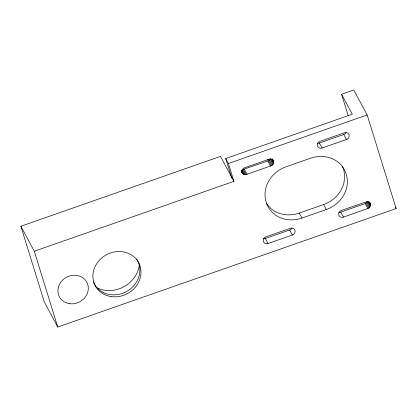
<?xml version="1.0" encoding="UTF-8"?>
<svg xmlns="http://www.w3.org/2000/svg" width="417" height="417" viewBox="0 0 417 417"><rect width="100%" height="100%" fill="white"/><g stroke="black" fill="none" stroke-linecap="round" stroke-linejoin="round"><path stroke-width="0.63" d="M370.473 205.81C371.151 203.559 368.993 201.348 366.736 201.687L341.414 210.423A3.878 3.487 -28.3 0 0 338.797 215.047A3.878 3.487 -28.3 0 0 343.483 217.111L368.737 208.146L370.473 205.81L368.081 201.375M241.511 171.695C242.199 174.03 244.883 175.437 247.104 174.233L270.497 166.044C273.297 165.533 274.725 161.952 272.812 159.742M245.16 174.666L242.47 169.677L268.757 160.717L270.774 158.58L273.463 163.573M338.828 212.31A3.878 3.487 -28.3 0 0 340.793 212.117L365.141 203.595L367.419 201.713L370.108 206.707M267.568 159.977C269.273 158.481 272.353 158.695 273.411 160.853M348.273 115.936L341.554 94.237L353.725 89.973L367.168 114.936L396.15 208.557L57.749 327.027L44.311 302.064L20.85 226.275L220.478 156.385L233.921 181.348L34.293 251.237L20.85 226.275M231.81 178.215L225.712 158.523L352.308 114.206L341.554 94.237M225.712 158.523L228.401 163.516L367.168 114.936M268.418 159.424L245.024 167.613C242.788 168.061 241.083 170.631 242.105 172.805M317.436 143.208A3.878 3.487 -28.3 0 0 319.401 143.021L343.749 134.498A3.878 3.487 -28.3 0 0 346.027 132.611M322.091 148.014L346.438 139.487A3.878 3.487 -28.3 0 0 349.055 134.868A3.878 3.487 -28.3 0 0 344.364 132.804L320.021 141.327A3.878 3.487 -28.3 0 0 317.405 145.945A3.878 3.487 -28.3 0 0 322.091 148.014L319.401 143.021M266.338 203.538L271.05 208.74A29.748 26.74 -28.3 0 0 299.265 213.071L323.608 204.549A29.748 26.74 -28.3 0 0 343.889 183.24L344.77 176.078L343.671 169.114L342.305 166.247M301.95 218.065L326.297 209.542A29.748 26.74 -28.3 0 0 346.574 188.234C348.909 178.987 345.954 168.822 338.64 162.599A29.748 26.74 -28.3 0 0 310.425 158.272L286.083 166.795A29.748 26.74 -28.3 0 0 265.801 188.098C263.471 197.35 266.427 207.515 273.74 213.733A29.748 26.74 -28.3 0 0 301.95 218.065L299.265 213.071M263.362 238.732A3.878 3.487 -28.3 0 0 265.321 238.54L289.669 230.017A3.878 3.487 -28.3 0 0 291.947 228.135M268.011 243.533L292.359 235.011A3.878 3.487 -28.3 0 0 294.975 230.387A3.878 3.487 -28.3 0 0 290.289 228.323L265.942 236.846A3.878 3.487 -28.3 0 0 263.325 241.469A3.878 3.487 -28.3 0 0 268.011 243.533L265.321 238.54M395.54 207.421L396.15 208.557M343.749 134.498L346.438 139.487M369.457 202.037L370.442 203.965M369.092 202.104L370.588 204.877M366.824 202.511L369.514 207.504M366.048 203.152L368.737 208.146M365.141 203.595L367.825 208.589M340.793 212.117L343.483 217.111M323.608 204.549L326.297 209.542M272.301 158.986L272.9 160.097M272.192 158.95L273.682 161.723M271.91 159.325L273.703 162.651M270.294 159.435L272.984 164.428M269.606 160.164L272.296 165.158M268.757 160.717L271.446 165.711M267.808 161.051L270.497 166.044M289.669 230.017L292.359 235.011M244.414 169.239L247.104 174.233M243.46 169.573L246.15 174.567M241.808 170.084L244.195 174.525M241.537 170.819L243.33 174.144M241.719 171.898L242.616 173.561M228.401 163.516L233.921 181.348M34.293 251.237L57.749 327.027M136.865 259.421A24.577 22.091 -28.3 0 1 126.028 291.801A24.577 22.091 -28.3 0 1 93.403 282.095M139.44 263.977A28.585 25.692 -28.3 0 1 96.238 287.449M111.063 296.57A24.577 22.091 -28.3 0 0 140.076 266.088A24.577 22.091 -28.3 0 0 99.705 259.895A24.577 22.091 -28.3 0 0 111.063 296.57M69.41 303.665A15.523 13.949 -28.3 0 0 87.732 284.41A15.523 13.949 -28.3 0 0 62.237 280.5A15.523 13.949 -28.3 0 0 69.41 303.665"/></g></svg>
